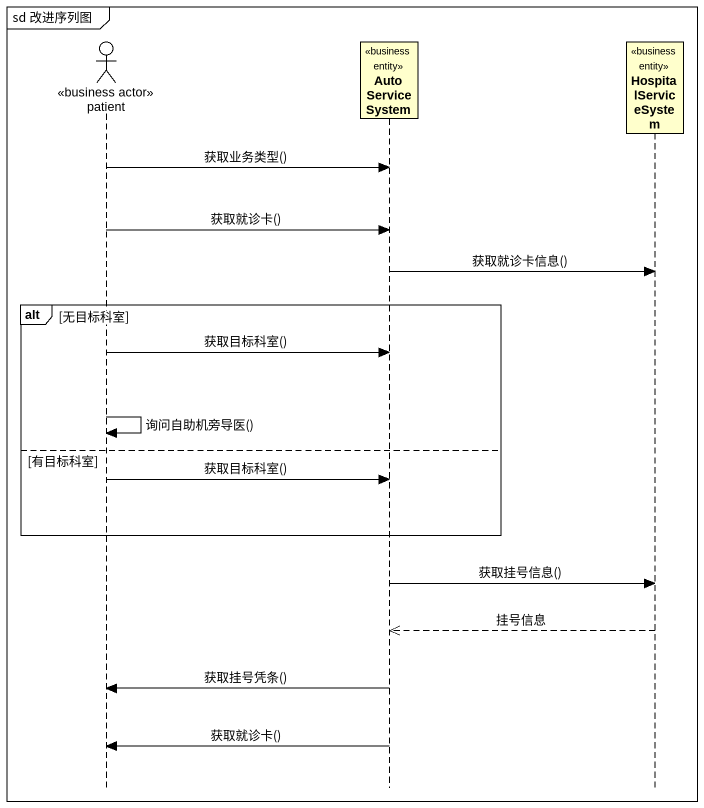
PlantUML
@startuml
mainframe sd 改进序列图
hide footbox
actor patient <<business actor>>
participant AutoServiceSystem <<business entity>>
participant HospitalServiceSystem <<business entity>>

patient -> AutoServiceSystem : 获取业务类型()
patient -> AutoServiceSystem : 获取就诊卡()
AutoServiceSystem -> HospitalServiceSystem : 获取就诊卡信息()
alt 无目标科室
  patient -> AutoServiceSystem : 获取目标科室()
  patient -> patient : 询问自助机旁导医()
else 有目标科室
  patient -> AutoServiceSystem : 获取目标科室()
end
AutoServiceSystem -> HospitalServiceSystem : 获取挂号信息()
HospitalServiceSystem -->> AutoServiceSystem : 挂号信息
AutoServiceSystem -> patient : 获取挂号凭条()
AutoServiceSystem -> patient : 获取就诊卡()
@enduml
